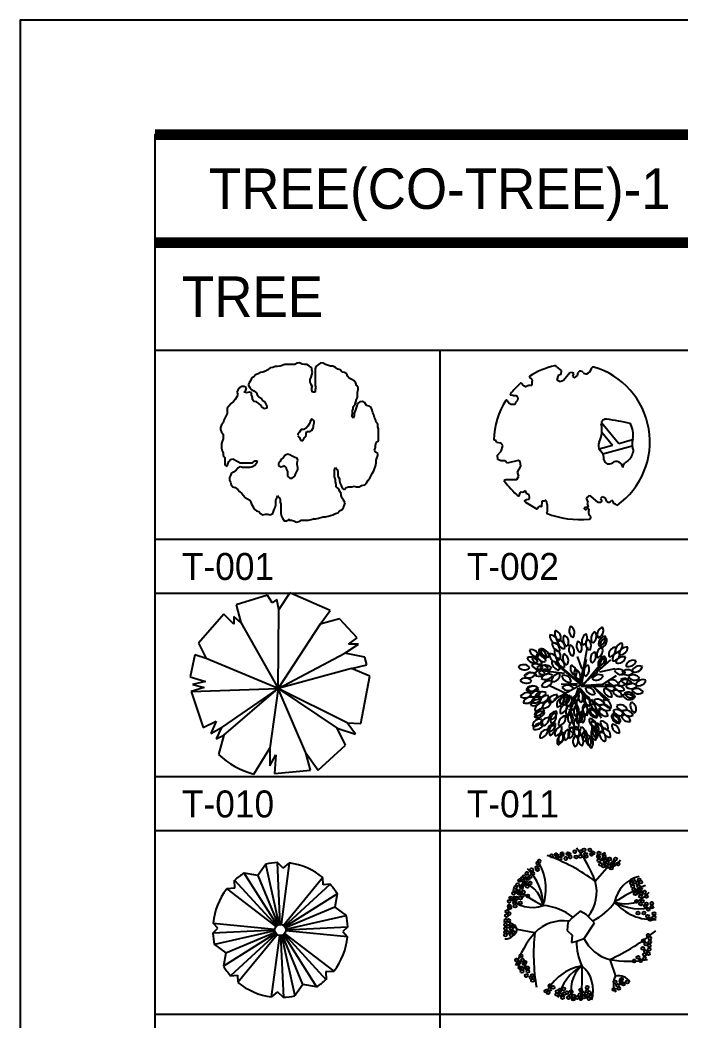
# Model space of a CAD drawing. Header units: millimetres. Extents: x 0 to 25200, y 0 to 17820.
# Drawn here: x 0 to 2940, y 13369 to 17820 of the extents above; entities that cross this region are included whole.
import ezdxf
from ezdxf.enums import TextEntityAlignment as Align

# ---------------------------------------------------------------- set-up
doc = ezdxf.new("R2010")
doc.units = ezdxf.units.MM
doc.header["$LTSCALE"] = 100
doc.header["$MEASUREMENT"] = 0
for name, color, linetype in [('CO-TREE', 251, 'Continuous'), ('TB-FORM', 7, 'Continuous'), ('TB-TEXT', 4, 'Continuous')]:
    doc.layers.add(name, color=color, linetype=linetype)
doc.styles.add('DH-TEXT', font='')
doc.styles.add('DH-TITLE', font='')
doc.styles.get('DH-TEXT').set_extended_font_data('HY울릉도L')
doc.styles.get('DH-TITLE').set_extended_font_data('HY울릉도M')

# ---------------------------------------------------------------- blocks, each defined once
blk = doc.blocks.new('T-001')
at = {"layer": 'CO-TREE'}
for p, q in [((-57.9, 314.8), (-79.9, 308.5)), ((-14.4, 314.8), (-57.9, 314.8)), ((-3.8, 320.7), (-14.4, 314.8)), ((7.2, 323.4), (-3.8, 320.7)), ((18.2, 317.5), (7.2, 323.4)), ((28.7, 314.8), (18.2, 317.5)), ((39.7, 314.8), (28.7, 314.8)), ((50.7, 308.5), (39.7, 314.8)), ((90.5, 314.8), (79.5, 305.8)), ((101.5, 323.4), (90.5, 314.8)), ((112, 320.7), (101.5, 323.4)), ((123, 314.8), (112, 320.7)), ((145, 308.5), (123, 314.8)), ((-188.6, 270.1), (-195.8, 261.1)), ((-177.6, 273.2), (-188.6, 270.1)), ((-166.6, 279.1), (-177.6, 273.2)), ((-156, 281.8), (-166.6, 279.1)), ((-145, 285), (-156, 281.8)), ((-134, 290.9), (-145, 285)), ((-123.5, 299.9), (-134, 290.9)), ((-112.5, 302.6), (-123.5, 299.9)), ((-101.5, 305.8), (-112.5, 302.6)), ((-90.5, 305.8), (-101.5, 305.8)), ((-79.9, 308.5), (-90.5, 305.8)), ((61.3, 299.9), (50.7, 308.5)), ((57.9, 258.3), (61.3, 270.1)), ((61.3, 290.9), (61.3, 299.9)), ((65.1, 279.1), (61.3, 290.9)), ((61.3, 270.1), (65.1, 279.1)), ((79.5, 305.8), (76.1, 296.7)), ((76.1, 296.7), (76.1, 222.7)), ((155.6, 308.5), (145, 308.5)), ((166.6, 302.6), (155.6, 308.5)), ((177.6, 294), (166.6, 302.6)), ((188.1, 290.9), (177.6, 294)), ((195.8, 281.8), (188.1, 290.9)), ((206.3, 279.1), (195.8, 281.8)), ((217.3, 273.2), (206.3, 279.1)), ((220.7, 264.2), (217.3, 273.2)), ((-217.3, 234.4), (-221.1, 225.4)), ((-221.1, 225.4), (-214, 213.6)), ((-210.1, 246.2), (-217.3, 234.4)), ((-206.8, 255.2), (-210.1, 246.2)), ((-195.8, 261.1), (-206.8, 255.2)), ((54.1, 249.3), (57.9, 258.3)), ((54.1, 237.5), (54.1, 249.3)), ((57.9, 228.5), (54.1, 237.5)), ((61.3, 219.5), (57.9, 228.5)), ((61.3, 210.9), (65.1, 222.7)), ((65.1, 222.7), (61.3, 222.7)), ((76.1, 222.7), (79.5, 213.6)), ((228.3, 255.2), (220.7, 264.2)), ((238.9, 249.3), (228.3, 255.2)), ((249.9, 243.4), (238.9, 249.3)), ((257, 231.7), (249.9, 243.4)), ((260.9, 222.7), (257, 231.7)), ((268.1, 213.6), (260.9, 222.7)), ((-268.1, 201.9), (-271.9, 192.9)), ((-271.9, 192.9), (-268.1, 183.8)), ((-268.1, 183.8), (-271.9, 172.1)), ((-260.9, 210.9), (-268.1, 201.9)), ((-249.9, 216.8), (-260.9, 210.9)), ((-239.3, 216.8), (-249.9, 216.8)), ((-228.3, 210.9), (-239.3, 216.8)), ((-239.3, 192.9), (-232.2, 201.9)), ((-228.3, 190.1), (-239.3, 192.9)), ((-232.2, 201.9), (-228.3, 210.9)), ((-217.3, 192.9), (-228.3, 190.1)), ((-206.8, 190.1), (-217.3, 192.9)), ((-214, 213.6), (-206.8, 204.6)), ((-206.8, 204.6), (-195.8, 198.7)), ((-206.8, 181.1), (-206.8, 190.1)), ((-203, 169.3), (-206.8, 181.1)), ((-195.8, 198.7), (-184.8, 190.1)), ((-184.8, 190.1), (-181.4, 181.1)), ((-181.4, 181.1), (-173.8, 172.1)), ((61.3, 201.9), (61.3, 210.9)), ((65.1, 192.9), (61.3, 201.9)), ((76.1, 192.9), (65.1, 192.9)), ((79.5, 213.6), (76.1, 204.6)), ((76.1, 204.6), (76.1, 192.9)), ((264.2, 192.9), (268.1, 204.6)), ((264.2, 169.3), (264.2, 192.9)), ((268.1, 204.6), (268.1, 213.6)), ((-297.3, 142.3), (-308.3, 130.5)), ((-286.2, 151.3), (-297.3, 142.3)), ((-279.1, 160.3), (-286.2, 151.3)), ((-271.9, 172.1), (-279.1, 160.3)), ((-203, 160.3), (-203, 169.3)), ((-195.8, 151.3), (-203, 160.3)), ((-184.8, 148.6), (-195.8, 151.3)), ((-173.8, 142.3), (-184.8, 148.6)), ((-173.8, 172.1), (-163.2, 166.2)), ((-163.2, 133.7), (-173.8, 142.3)), ((-163.2, 166.2), (-159.4, 157.2)), ((-159.4, 124.7), (-163.2, 133.7)), ((-159.4, 157.2), (-148.4, 151.3)), ((-148.4, 151.3), (-145, 142.3)), ((-145, 142.3), (-137.9, 130.5)), ((246, 127.8), (253.7, 139.5)), ((253.7, 139.5), (257, 148.6)), ((257, 148.6), (260.9, 160.3)), ((260.9, 160.3), (264.2, 169.3)), ((264.2, 142.3), (260.9, 127.8)), ((275.2, 148.6), (264.2, 142.3)), ((286.2, 151.3), (275.2, 148.6)), ((296.8, 145.4), (286.2, 151.3)), ((304.4, 133.7), (296.8, 145.4)), ((315, 130.5), (304.4, 133.7)), ((-315.4, 98), (-318.8, 89)), ((-308.3, 130.5), (-315.4, 121.5)), ((-315.4, 121.5), (-315.4, 98)), ((-148.4, 118.8), (-159.4, 124.7)), ((-137.9, 121.5), (-148.4, 118.8)), ((-137.9, 130.5), (-137.9, 121.5)), ((238.9, 86.2), (242.7, 98)), ((242.7, 109.8), (246, 118.8)), ((242.7, 98), (242.7, 109.8)), ((246, 118.8), (246, 127.8)), ((253.7, 109.8), (249.9, 98)), ((249.9, 98), (249.9, 89)), ((257, 118.8), (253.7, 109.8)), ((260.9, 127.8), (257, 118.8)), ((326, 124.7), (315, 130.5)), ((329.8, 112.9), (326, 124.7)), ((333.2, 101.1), (329.8, 112.9)), ((337, 92.1), (333.2, 101.1)), ((340.3, 80.4), (337, 92.1)), ((-340.8, 47.4), (-344.2, 35.7)), ((-333.2, 56.4), (-340.8, 47.4)), ((-329.8, 68.2), (-333.2, 56.4)), ((-326, 77.2), (-329.8, 68.2)), ((-318.8, 89), (-326, 77.2)), ((50.7, 53.3), (43.6, 41.6)), ((54.1, 62.3), (50.7, 53.3)), ((61.3, 74.1), (54.1, 62.3)), ((72.3, 65.5), (61.3, 74.1)), ((68.9, 44.7), (72.3, 56.4)), ((68.9, 35.7), (68.9, 44.7)), ((72.3, 56.4), (72.3, 65.5)), ((246, 77.2), (238.9, 86.2)), ((249.9, 89), (246, 77.2)), ((344.2, 71.3), (340.3, 80.4)), ((347.5, 59.6), (344.2, 71.3)), ((355.2, 50.6), (347.5, 59.6)), ((355.2, 38.8), (355.2, 50.6)), ((-344.2, 35.7), (-344.2, 26.7)), ((-344.2, 26.7), (-340.8, 14.9)), ((-340.8, 14.9), (-333.2, 5.9)), ((-333.2, 5.9), (-333.2, -14.9)), ((7.2, 14.9), (0, 5.9)), ((0, 5.9), (0, 3.1)), ((0, 0), (7.2, -9)), ((14.4, 26.7), (7.2, 14.9)), ((25.4, 26.7), (14.4, 26.7)), ((35.9, 32.5), (25.4, 26.7)), ((28.7, -9), (35.9, 0)), ((43.6, 41.6), (35.9, 32.5)), ((35.9, 9), (39.7, 18)), ((35.9, 0), (35.9, 9)), ((39.7, 18), (50.7, 18)), ((50.7, 18), (61.3, 23.9)), ((61.3, 23.9), (68.9, 35.7)), ((358.5, 29.8), (355.2, 38.8)), ((358.5, -23.5), (358.5, 29.8)), ((-337, -26.7), (-340.8, -35.7)), ((-340.8, -35.7), (-340.8, -56.4)), ((-333.2, -14.9), (-337, -26.7)), ((7.2, -9), (11, -20.8)), ((11, -20.8), (21.5, -23.5)), ((21.5, -23.5), (28.7, -9)), ((344.2, -44.3), (347.5, -29.8)), ((344.2, -53.3), (344.2, -44.3)), ((347.5, -29.8), (358.5, -23.5)), ((-340.8, -56.4), (-337, -68.2)), ((-337, -68.2), (-333.2, -77.2)), ((-333.2, -77.2), (-333.2, -89)), ((-333.2, -89), (-326, -98)), ((-57.9, -89), (-65.1, -98)), ((-47.4, -83.1), (-57.9, -89)), ((-36.4, -85.8), (-47.4, -83.1)), ((-25.4, -92.1), (-36.4, -85.8)), ((340.3, -65.1), (344.2, -53.3)), ((344.2, -74.1), (340.3, -65.1)), ((355.2, -80), (344.2, -74.1)), ((351.3, -100.7), (355.2, -89)), ((355.2, -89), (355.2, -80)), ((-326, -98), (-326, -130.5)), ((-326, -130.5), (-315.4, -136.4)), ((-315.4, -136.4), (-311.6, -127.4)), ((-311.6, -127.4), (-308.3, -115.6)), ((-308.3, -115.6), (-300.6, -106.6)), ((-300.6, -106.6), (-290.1, -103.9)), ((-290.1, -103.9), (-268.1, -115.6)), ((-268.1, -115.6), (-257.5, -121.5)), ((-257.5, -121.5), (-203, -121.5)), ((-203, -121.5), (-191.9, -112.9)), ((-191.9, -112.9), (-181.4, -112.9)), ((-184.8, -124.7), (-191.9, -133.7)), ((-181.4, -112.9), (-184.8, -124.7)), ((-79.9, -115.6), (-87.1, -124.7)), ((-87.1, -124.7), (-87.1, -133.7)), ((-76.1, -106.6), (-79.9, -115.6)), ((-65.1, -98), (-76.1, -106.6)), ((-14.4, -98), (-25.4, -92.1)), ((-3.8, -100.7), (-14.4, -98)), ((0, -109.8), (-3.8, -100.7)), ((-3.8, -121.5), (0, -109.8)), ((-3.8, -130.5), (-3.8, -121.5)), ((0, -142.3), (-3.8, -130.5)), ((344.2, -136.4), (347.5, -121.5)), ((347.5, -109.8), (351.3, -100.7)), ((347.5, -121.5), (347.5, -109.8)), ((-300.6, -178), (-304.4, -187)), ((-297.3, -168.9), (-300.6, -178)), ((-286.2, -163.1), (-297.3, -168.9)), ((-275.2, -154.4), (-286.2, -163.1)), ((-268.1, -145.4), (-275.2, -154.4)), ((-257.5, -139.5), (-268.1, -145.4)), ((-246.5, -142.3), (-257.5, -139.5)), ((-214, -142.3), (-246.5, -142.3)), ((-203, -139.5), (-214, -142.3)), ((-191.9, -133.7), (-203, -139.5)), ((-87.1, -133.7), (-76.1, -139.5)), ((-76.1, -139.5), (-65.1, -136.4)), ((-65.1, -133.7), (-54.6, -139.5)), ((-65.1, -136.4), (-65.1, -133.7)), ((-54.6, -139.5), (-50.7, -151.3)), ((-50.7, -151.3), (-47.4, -160.3)), ((-47.4, -160.3), (-47.4, -181.1)), ((-14.4, -181.1), (-11, -172.1)), ((-11, -172.1), (-7.2, -163.1)), ((-7.2, -163.1), (0, -151.3)), ((0, -151.3), (0, -142.3)), ((162.8, -151.3), (166.6, -142.3)), ((162.8, -183.8), (162.8, -151.3)), ((166.6, -142.3), (173.8, -151.3)), ((173.8, -151.3), (177.6, -160.3)), ((177.6, -160.3), (177.6, -181.1)), ((318.8, -189.7), (326, -178)), ((326, -178), (329.8, -168.9)), ((329.8, -168.9), (337, -157.2)), ((337, -157.2), (340.3, -148.2)), ((340.3, -148.2), (344.2, -136.4)), ((-304.4, -187), (-304.4, -198.7)), ((-304.4, -198.7), (-300.6, -207.8)), ((-300.6, -207.8), (-297.3, -219.5)), ((-297.3, -219.5), (-290.1, -228.5)), ((-47.4, -181.1), (-36.4, -189.7)), ((-36.4, -189.7), (-25.4, -189.7)), ((-25.4, -189.7), (-14.4, -181.1)), ((166.6, -195.6), (162.8, -183.8)), ((166.6, -204.6), (166.6, -195.6)), ((170.4, -219.5), (166.6, -204.6)), ((170.4, -228.5), (170.4, -219.5)), ((177.6, -181.1), (184.8, -192.9)), ((184.8, -192.9), (184.8, -201.9)), ((184.8, -201.9), (188.1, -213.6)), ((188.1, -213.6), (191.9, -222.7)), ((282.4, -222.7), (296.8, -219.5)), ((296.8, -219.5), (304.4, -210.5)), ((304.4, -210.5), (311.6, -198.7)), ((311.6, -198.7), (318.8, -189.7)), ((-290.1, -228.5), (-279.1, -231.3)), ((-279.1, -231.3), (-268.1, -240.3)), ((-268.1, -240.3), (-260.9, -249.3)), ((-260.9, -249.3), (-249.9, -257.9)), ((-249.9, -257.9), (-235.5, -276)), ((-94.3, -278.7), (-90.5, -266.9)), ((-90.5, -266.9), (-83.3, -276)), ((180.9, -237.2), (170.4, -228.5)), ((184.8, -246.2), (180.9, -237.2)), ((191.9, -257.9), (184.8, -246.2)), ((191.9, -222.7), (195.8, -234.4)), ((191.9, -266.9), (191.9, -257.9)), ((195.8, -278.7), (191.9, -266.9)), ((195.8, -234.4), (206.3, -240.3)), ((206.3, -240.3), (213.5, -231.3)), ((213.5, -231.3), (224.5, -228.5)), ((224.5, -228.5), (238.9, -228.5)), ((238.9, -228.5), (249.9, -225.4)), ((249.9, -225.4), (260.9, -228.5)), ((260.9, -228.5), (271.4, -228.5)), ((271.4, -228.5), (282.4, -222.7)), ((-235.5, -276), (-224.5, -281.8)), ((-224.5, -281.8), (-214, -287.7)), ((-214, -287.7), (-210.1, -296.7)), ((-210.1, -296.7), (-206.8, -305.8)), ((-206.8, -305.8), (-199.1, -317.5)), ((-101.5, -320.3), (-98.1, -308.5)), ((-98.1, -287.7), (-94.3, -278.7)), ((-98.1, -308.5), (-98.1, -287.7)), ((-83.3, -276), (-79.9, -285)), ((-79.9, -285), (-79.9, -296.7)), ((-79.9, -296.7), (-76.1, -305.8)), ((-76.1, -305.8), (-76.1, -347.3)), ((203, -287.7), (195.8, -278.7)), ((210.1, -299.5), (203, -287.7)), ((203, -320.3), (206.3, -308.5)), ((206.3, -308.5), (210.1, -299.5)), ((-199.1, -317.5), (-195.8, -326.5)), ((-195.8, -326.5), (-184.8, -335.2)), ((-184.8, -335.2), (-173.8, -338.3)), ((-173.8, -338.3), (-166.6, -347.3)), ((-166.6, -347.3), (-156, -353.2)), ((-156, -353.2), (-145, -350)), ((-145, -350), (-134, -350)), ((-134, -350), (-123.5, -353.2)), ((-123.5, -353.2), (-112.5, -347.3)), ((-112.5, -347.3), (-108.7, -338.3)), ((-108.7, -338.3), (-105.3, -329.3)), ((-105.3, -329.3), (-101.5, -320.3)), ((-76.1, -347.3), (-72.8, -359.1)), ((134, -359.1), (145, -355.9)), ((145, -355.9), (155.6, -353.2)), ((155.6, -353.2), (166.6, -347.3)), ((166.6, -347.3), (177.6, -344.2)), ((177.6, -344.2), (184.8, -335.2)), ((184.8, -335.2), (195.8, -329.3)), ((195.8, -329.3), (203, -320.3)), ((-72.8, -359.1), (-68.9, -368.1)), ((-68.9, -368.1), (-61.7, -379.8)), ((-61.7, -379.8), (-50.7, -379.8)), ((-50.7, -379.8), (-39.7, -374)), ((-39.7, -374), (-39.7, -370.8)), ((-39.7, -376.7), (-29.2, -376.7)), ((-29.2, -376.7), (-18.2, -379.8)), ((-18.2, -379.8), (-7.2, -385.7)), ((-7.2, -385.7), (3.4, -382.6)), ((3.4, -382.6), (14.4, -376.7)), ((14.4, -376.7), (46.9, -376.7)), ((46.9, -376.7), (57.9, -374)), ((57.9, -374), (68.9, -370.8)), ((68.9, -370.8), (79.5, -370.8)), ((79.5, -370.8), (90.5, -368.1)), ((90.5, -368.1), (101.5, -364.9)), ((101.5, -364.9), (112, -361.8)), ((112, -361.8), (123, -361.8)), ((123, -361.8), (134, -359.1))]:
    blk.add_line(p, q, dxfattribs=at)
blk = doc.blocks.new('T-002')
at = {"layer": 'CO-TREE'}
for p, q in [((-45, 343.5), (-26.2, 327.5)), ((-26.2, 327.5), (-28.2, 310.8)), ((-15.5, 284.4), (12, 318.7)), ((12, 318.7), (23.7, 320.6)), ((23.7, 320.6), (28.6, 312.8)), ((28.6, 312.8), (24.7, 302)), ((47.3, 305), (50.2, 320.6)), ((109, 337.3), (107.9, 334.8)), ((-202.8, 271.1), (-193.1, 262)), ((-159, 291.9), (-165.9, 296.8)), ((-157.4, 290.5), (-159, 291.9)), ((-156.1, 289.1), (-157.4, 290.5)), ((-155.2, 287.9), (-156.1, 289.1)), ((-154.6, 286.8), (-155.2, 287.9)), ((-154.8, 266.1), (-154.5, 267.2)), ((-154.2, 285.7), (-154.6, 286.8)), ((-154.5, 267.2), (-154.4, 268.3)), ((-154.4, 278.6), (-154.3, 279.4)), ((-154.4, 277.7), (-154.4, 278.6)), ((-154.4, 276.7), (-154.4, 277.7)), ((-154.4, 275.6), (-154.4, 276.7)), ((-154.4, 274.4), (-154.4, 275.6)), ((-154.3, 273.2), (-154.4, 274.4)), ((-154.4, 268.3), (-154.3, 269.5)), ((-154.3, 280.2), (-154.2, 280.9)), ((-154.3, 279.4), (-154.3, 280.2)), ((-154.3, 271.9), (-154.3, 273.2)), ((-154.3, 270.7), (-154.3, 271.9)), ((-154.3, 269.5), (-154.3, 270.7)), ((-154.1, 284.8), (-154.2, 285.7)), ((-154.2, 280.9), (-154.1, 281.6)), ((-154, 283.9), (-154.1, 284.8)), ((-154.1, 281.6), (-154, 282.4)), ((-154, 283.1), (-154, 283.9)), ((-154, 282.4), (-154, 283.1)), ((-40, 305), (-44.9, 286.4)), ((-44.9, 286.4), (-31.1, 278.5)), ((-28.2, 310.8), (-40, 305)), ((-31.1, 278.5), (-15.5, 284.4)), ((24.7, 302), (33.5, 296.1)), ((33.5, 296.1), (47.3, 305)), ((-193.1, 262), (-189.7, 259.4)), ((-189.7, 259.4), (-187.1, 257.8)), ((-187.1, 257.8), (-185, 257.1)), ((-185, 257.1), (-183.3, 257.1)), ((-183.3, 257.1), (-181.9, 257.5)), ((-181.9, 257.5), (-180.8, 258.2)), ((-180.8, 258.2), (-179.7, 258.9)), ((-179.7, 258.9), (-178.6, 259.6)), ((-178.6, 259.6), (-177.5, 260.2)), ((-177.5, 260.2), (-176.4, 260.7)), ((-176.4, 260.7), (-175.2, 261.1)), ((-175.2, 261.1), (-174, 261.5)), ((-174, 261.5), (-172.9, 261.8)), ((-172.9, 261.8), (-171.7, 262.1)), ((-171.7, 262.1), (-170.6, 262.3)), ((-170.6, 262.3), (-169.4, 262.6)), ((-169.4, 262.6), (-168.3, 262.9)), ((-168.3, 262.9), (-167.2, 263.1)), ((-167.2, 263.1), (-166.2, 263.3)), ((-166.2, 263.3), (-165.2, 263.4)), ((-165.2, 263.4), (-164.2, 263.5)), ((-164.2, 263.5), (-163.3, 263.5)), ((-163.3, 263.5), (-162.4, 263.4)), ((-162.4, 263.4), (-161.6, 263.2)), ((-161.6, 263.2), (-160.9, 263)), ((-160.9, 263), (-160.2, 262.7)), ((-160.2, 262.7), (-159.5, 262.5)), ((-159.5, 262.5), (-158.9, 262.3)), ((-158.9, 262.3), (-158.3, 262.2)), ((-158.3, 262.2), (-157.8, 262.1)), ((-157.8, 262.1), (-157.3, 262.3)), ((-157.3, 262.3), (-156.7, 262.5)), ((-156.7, 262.5), (-156.3, 263)), ((-156.3, 263), (-155.8, 263.6)), ((-155.8, 263.6), (-155.4, 264.3)), ((-155.4, 264.3), (-155.1, 265.2)), ((-155.1, 265.2), (-154.8, 266.1)), ((-266.3, 195.3), (-260.8, 187.2)), ((-260.8, 187.2), (-257.5, 183.3)), ((-257.5, 183.3), (-254.5, 180.6)), ((-254.5, 180.6), (-251.8, 179)), ((-251.8, 179), (-249.4, 178.2)), ((-241.1, 216.3), (-250, 218.5)), ((-249.4, 178.2), (-247.1, 178)), ((-245.1, 178), (-243.1, 178.2)), ((-243.1, 178.2), (-241.2, 178.2)), ((-241.2, 178.2), (-239.5, 178.1)), ((-237.4, 215.6), (-241.1, 216.3)), ((-239.5, 178.1), (-237.8, 177.9)), ((-234.2, 215.1), (-237.4, 215.6)), ((-231.5, 214.9), (-234.2, 215.1)), ((-232.2, 178), (-231.2, 178.5)), ((-229, 214.7), (-231.5, 214.9)), ((-231.2, 178.5), (-230.3, 179.3)), ((-230.3, 179.3), (-229.5, 180.3)), ((-229.5, 180.3), (-228.8, 181.5)), ((-227, 214.6), (-229, 214.7)), ((-228.8, 181.5), (-228.2, 182.9)), ((-228.2, 182.9), (-227.5, 184.3)), ((-227.5, 184.3), (-226.9, 185.8)), ((-225.2, 214.4), (-227, 214.6)), ((-226.9, 185.8), (-226.2, 187.3)), ((-226.2, 187.3), (-225.4, 188.6)), ((-225.4, 188.6), (-224.6, 189.9)), ((-223.7, 214.2), (-225.2, 214.4)), ((-224.6, 189.9), (-223.6, 191)), ((-222.5, 213.8), (-223.7, 214.2)), ((-223.6, 191), (-222.7, 192.1)), ((-222.7, 192.1), (-221.7, 193.1)), ((-221.5, 213.3), (-222.5, 213.8)), ((-221.7, 193.1), (-220.7, 194.1)), ((-220.7, 212.7), (-221.5, 213.3)), ((-220, 212), (-220.7, 212.7)), ((-220.7, 194.1), (-219.9, 195.2)), ((-219.5, 211.1), (-220, 212)), ((-219.9, 195.2), (-219.1, 196.2)), ((-219, 210.1), (-219.5, 211.1)), ((-219.1, 196.2), (-218.5, 197.3)), ((-218.7, 209), (-219, 210.1)), ((-218.4, 207.8), (-218.7, 209)), ((-218.5, 197.3), (-218, 198.5)), ((-218.1, 206.6), (-218.4, 207.8)), ((-217.9, 205.3), (-218.1, 206.6)), ((-218, 198.5), (-217.8, 199.8)), ((-217.7, 203.9), (-217.9, 205.3)), ((-217.8, 199.8), (-217.6, 201.2)), ((-217.6, 202.5), (-217.7, 203.9)), ((-217.6, 201.2), (-217.6, 202.5)), ((-247.1, 178), (-245.1, 178)), ((-237.8, 177.9), (-236.2, 177.8)), ((-236.2, 177.8), (-234.8, 177.7)), ((-234.8, 177.7), (-233.4, 177.8)), ((-233.4, 177.8), (-232.2, 178)), ((153.1, 96.7), (229.8, 3.6)), ((154.9, 53.6), (202.4, -4.1)), ((-314.9, 15.4), (-325.3, 20.1)), ((-313.6, 8.1), (-314.9, 15.4)), ((-293.7, 4.1), (-313.6, 8.1)), ((-285.1, -7.2), (-293.7, 4.1)), ((229.8, 3.6), (291.9, 21.1)), ((-308.9, -48.3), (-293, -31)), ((-293, -31), (-285.1, -7.2)), ((142.5, -20.9), (202.4, -4.1)), ((159.7, -43.1), (290.4, -6.4)), ((-307, -67.5), (-308.9, -48.3)), ((-294.3, -73.5), (-307, -67.5)), ((-274.4, -74.1), (-294.3, -73.5)), ((-265.8, -83.4), (-274.4, -74.1)), ((-216.9, -72.8), (-265.8, -83.4)), ((-208.9, -76.8), (-216.9, -72.8)), ((-204.9, -97.4), (-208.9, -76.8)), ((-219.5, -124.5), (-204.9, -97.4)), ((-214.2, -141.8), (-219.5, -124.5)), ((-280.2, -160.7), (-271.8, -156.4)), ((-271.8, -156.4), (-223.5, -156.4)), ((-223.5, -156.4), (-214.2, -141.8)), ((-209, -213.6), (-215.2, -232.2)), ((-196.5, -214.9), (-209, -213.6)), ((-185.3, -207.4), (-196.5, -214.9)), ((-179, -221.1), (-185.3, -207.4)), ((-167.7, -224.9), (-179, -221.1)), ((-190.8, -251.9), (-180.3, -246.1)), ((-180.3, -246.1), (-167.7, -244.9)), ((-166.5, -237.4), (-167.7, -224.9)), ((-167.7, -244.9), (-166.5, -237.4)), ((-112.7, -253.1), (-113.9, -278.4)), ((-111.5, -253.2), (-112.7, -253.1)), ((-110.3, -253.2), (-111.5, -253.2)), ((-109.1, -253.3), (-110.3, -253.2)), ((-107.9, -253.3), (-109.1, -253.3)), ((-106.7, -253.3), (-107.9, -253.3)), ((-105.6, -253.3), (-106.7, -253.3)), ((-104.5, -253.2), (-105.6, -253.3)), ((-103.4, -253.2), (-104.5, -253.2)), ((-102.4, -253.1), (-103.4, -253.2)), ((-101.5, -252.9), (-102.4, -253.1)), ((-100.6, -252.7), (-101.5, -252.9)), ((-99.8, -252.4), (-100.6, -252.7)), ((-99, -252.1), (-99.8, -252.4)), ((-98.3, -251.7), (-99, -252.1)), ((-97.7, -251.3), (-98.3, -251.7)), ((-97.1, -250.9), (-97.7, -251.3)), ((-96.6, -250.6), (-97.1, -250.9)), ((-96, -250.3), (-96.6, -250.6)), ((-95.5, -250.1), (-96, -250.3)), ((-95, -250.1), (-95.5, -250.1)), ((-94.4, -250.3), (-95, -250.1)), ((-93.8, -250.6), (-94.4, -250.3)), ((-93.3, -251.1), (-93.8, -250.6)), ((-92.7, -251.7), (-93.3, -251.1)), ((-92.2, -252.5), (-92.7, -251.7)), ((-91.7, -253.3), (-92.2, -252.5)), ((-91.2, -254.3), (-91.7, -253.3)), ((-90.8, -255.3), (-91.2, -254.3)), ((-90.4, -256.5), (-90.8, -255.3)), ((-90.1, -257.7), (-90.4, -256.5)), ((-89.8, -258.9), (-90.1, -257.7)), ((-89.6, -260.1), (-89.8, -258.9)), ((-89.4, -261.3), (-89.6, -260.1)), ((-89.2, -262.4), (-89.4, -261.3)), ((-88.9, -263.5), (-89.2, -262.4)), ((-88.7, -264.5), (-88.9, -263.5)), ((-88.5, -265.4), (-88.7, -264.5)), ((-88.2, -266.2), (-88.5, -265.4)), ((-88, -266.9), (-88.2, -266.2)), ((-87.7, -267.6), (-88, -266.9)), ((96.9, -229.6), (84.8, -239.8)), ((84.8, -239.8), (93, -257.2)), ((93, -257.2), (89.2, -262.8)), ((89.2, -262.8), (94.2, -278.8)), ((105.7, -230.6), (96.9, -229.6)), ((138.9, -259.4), (105.7, -230.6)), ((150.8, -259.2), (138.9, -259.4)), ((156, -233.3), (148.4, -240.7)), ((148.4, -240.7), (154.2, -250.6)), ((154.2, -250.6), (150.8, -259.2)), ((171.1, -239.5), (156, -233.3)), ((176.8, -254.4), (171.1, -239.5)), ((-129.9, -283.5), (-133, -288.1)), ((-127.2, -280.2), (-129.9, -283.5)), ((-125, -278), (-127.2, -280.2)), ((-123.1, -276.9), (-125, -278)), ((-121.5, -276.4), (-123.1, -276.9)), ((-120.1, -276.5), (-121.5, -276.4)), ((-118.8, -276.9), (-120.1, -276.5)), ((-117.6, -277.4), (-118.8, -276.9)), ((-116.4, -277.8), (-117.6, -277.4)), ((-115.2, -278.1), (-116.4, -277.8)), ((-113.9, -278.4), (-115.2, -278.1)), ((-91.6, -306.8), (-89.9, -304.8)), ((-89.9, -304.8), (-88.6, -303)), ((-88.6, -303), (-87.7, -301.4)), ((-87.4, -268.3), (-87.7, -267.6)), ((-87.7, -301.4), (-87.1, -300)), ((-87.2, -269), (-87.4, -268.3)), ((-87, -269.7), (-87.2, -269)), ((-87.1, -300), (-86.8, -298.8)), ((-86.8, -270.5), (-87, -269.7)), ((-86.7, -296.7), (-86.8, -270.5)), ((-86.8, -298.8), (-86.7, -297.7)), ((-86.7, -297.7), (-86.7, -296.7)), ((94.2, -278.8), (76.3, -282.1)), ((99.4, -315.7), (100.2, -315.9))]:
    blk.add_line(p, q, dxfattribs=at)
for centre, radius, start, end in [((21.5, 10.5), 346.9, 102.739, 122.6594), ((-53.1, 340.4), 8.67, 21.0497, 102.739), ((60.6, 312.2), 13.4, 33.8444, 140.9538), ((84, 327.9), 14.8, 213.8444, 287.2984), ((79.5, 342.3), 29.9, 287.2984, 350.2938), ((116.5, 335.1), 8.67, 73.6844, 182.1624), ((21.5, 10.5), 346.9, 305.5632, 73.6844), ((21.5, 10.5), 346.9, 131.2936, 142.0037), ((-205.1, 268.5), 3.47, 47.0334, 131.2936), ((-163.8, 299.6), 3.47, 122.6594, 234.2429), ((-249.1, 221.9), 3.47, 142.0037, 256.03), ((21.5, 10.5), 346.9, 147.8173, 178.409), ((-269.2, 193.4), 3.47, 34.035, 147.8173), ((30.5, 64.1), 124.9, 334.1665, 12.2451), ((172.8, 91.7), 20.3, 81.8784, 183.0984), ((-15.1, -1224.8), 1350.1, 77.3427, 81.8784), ((199.9, 43.4), 94.6, 347.6532, 31.2859), ((175.2, -6), 35.9, 154.1665, 217.5545), ((389.5, 1.9), 99.5, 167.6532, 198.5959), ((120.7, -63.2), 43.9, 351.9262, 53.5342), ((220.9, -17), 75.4, 310.7783, 350.2319), ((187.2, -64), 23.8, 193.0226, 307.5119), ((219.3, -105.7), 28.9, 3.6927, 127.5119), ((284, -107.5), 36.1, 112.5749, 174.2088), ((58.6, 82.1), 416.9, 215.6217, 228.9315), ((58.6, 82.1), 416.9, 233.2419, 242.6325), ((185.5, -244.2), 13.4, 229.4794, 336.5888), ((193.2, -262.1), 13.4, 352.1367, 69.4606), ((202.8, -293.6), 29.9, 46.8575, 83.1348), ((58.6, 82.1), 416.9, 248.87, 275.512), ((83.2, -283.1), 6.99, 171.8968, 316.9493), ((92.4, -291.7), 5.6, 333.9533, 136.9493), ((116.2, -303.3), 20.8, 153.9533, 216.5176), ((97.8, -324.2), 8.67, 275.512, 73.8826)]:
    blk.add_arc(centre, radius, start, end, dxfattribs=at)
blk = doc.blocks.new('T-010')
at = {"layer": 'CO-TREE'}
for p, q in [((-47.4, 415), (-187, 370.9)), ((-27.1, 381), (-47.4, 415)), ((51, 425.2), (3.4, 350.4)), ((231.5, 346.9), (51, 425.2)), ((-187, 370.9), (-166.5, 292.5)), ((-6.6, 394.7), (-27.1, 381)), ((3.4, 350.4), (-6.6, 394.7)), ((-241.5, 330), (-353.8, 200.7)), ((-197.3, 285.8), (-241.5, 330)), ((-197.3, 319.8), (-197.3, 285.8)), ((-166.5, 292.5), (-197.3, 319.8)), ((0, 0), (3.4, 350.4)), ((187.2, 285.8), (231.5, 346.9)), ((-166.5, 292.5), (0, 0)), ((187.2, 285.8), (0, 0)), ((272.3, 309.6), (187.2, 285.8)), ((350.6, 224.4), (272.3, 309.6)), ((313.1, 197.3), (350.6, 224.4)), ((-353.8, 200.7), (-319.8, 132.6)), ((296.1, 156.4), (357.4, 197.3)), ((357.4, 197.3), (313.1, 197.3)), ((-370.7, 149.6), (-391.2, 50.9)), ((-319.8, 132.6), (-370.7, 149.6)), ((0, 0), (296.1, 156.4)), ((384.6, 139.4), (296.1, 156.4)), ((394.8, 105.4), (384.6, 139.4)), ((0, 0), (-319.8, 132.6)), ((326.6, 88.5), (394.8, 105.4)), ((-391.2, 50.9), (-323.1, 30.5)), ((326.6, 88.5), (0, 0)), ((408.2, 54.3), (326.6, 88.5)), ((367.5, -156.4), (408.2, 54.3)), ((-329.9, 3.4), (-387.8, -13.6)), ((-387.8, -13.6), (0, 0)), ((-323.1, 30.5), (-381, 16.9)), ((-381, 16.9), (-329.9, 3.4)), ((0, 0), (-251.6, -173.5)), ((-241.5, -207.5), (0, 0)), ((0, 0), (-37.3, -265.5)), ((306.3, -153), (0, 0)), ((0, 0), (262.1, -176.9)), ((122.5, -285.8), (0, 0)), ((-387.8, -13.6), (-333.3, -173.5)), ((-333.3, -173.5), (-275.5, -146.3)), ((-275.5, -146.3), (-299.3, -200.7)), ((-299.3, -200.7), (-251.6, -173.5)), ((-251.6, -173.5), (-275.5, -224.6)), ((262.1, -176.9), (343.8, -204.1)), ((299.5, -251.8), (262.1, -176.9)), ((306.3, -153), (367.5, -156.4)), ((343.8, -204.1), (306.3, -153)), ((-275.5, -224.6), (-241.5, -207.5)), ((-241.5, -207.5), (-265.6, -294.6)), ((-108.9, -381.4), (-37.3, -265.5)), ((-37.3, -265.5), (-37.3, -343.7)), ((177, -364), (299.5, -251.8)), ((-37.3, -343.7), (-10, -296.1)), ((-10, -296.1), (-16.9, -377.7)), ((122.5, -285.8), (177, -364)), ((142.9, -364), (122.5, -285.8)), ((-16.9, -377.7), (142.9, -364))]:
    blk.add_line(p, q, dxfattribs=at)
blk.add_arc((-1.6, -2.8), 393.5, 227.8599, 254.1667, dxfattribs=at)
blk = doc.blocks.new('T-011')
at = {"layer": 'CO-TREE'}
for p, q in [((7.1, -0.2), (38.8, 171.9)), ((38.8, 171.9), (36.6, 162.9)), ((7.1, 5.9), (-104.9, 99.5)), ((15.5, 72.3), (-5.6, 129.7)), ((2.8, -0.2), (30.3, 117.6)), ((9.2, -3.2), (142.3, 114.6)), ((13.4, 8.9), (34.5, 117.6)), ((78.9, 51.2), (104.3, 132.7)), ((-62.7, 54.2), (-149.3, 63.2)), ((11.3, 8.9), (-73.2, 78.3)), ((15.5, -3.2), (85.2, 81.4)), ((93.7, 60.2), (161.3, 75.3)), ((93.7, -3.2), (167.6, 45.1)), ((11.3, 2.8), (-111.3, -63.6)), ((-77.5, 5.9), (-5.6, 8.9)), ((-9.8, -0.2), (-77.5, 5.9)), ((9.2, -0.2), (100, 5.9)), ((-54.2, -36.4), (-132.4, -0.2)), ((4.9, -9.2), (-47.9, -130)), ((-3.5, -15.3), (-31, -93.8)), ((-7.7, -0.2), (-9.8, -0.2)), ((-3.5, -12.2), (-3.5, -15.3)), ((2.8, -12.2), (34.5, -51.5)), ((32.4, -45.5), (4.9, -12.2)), ((11.3, -3.2), (148.6, -3.2)), ((64.1, -6.2), (135.9, -66.6)), ((70.4, -12.2), (121.2, -66.6)), ((-16.2, -72.6), (-3.5, -133)), ((34.5, -51.5), (32.4, -45.5)), ((55.7, -60.6), (100, -145.1)), ((-42.2, -103.6), (-29.5, -164))]:
    blk.add_line(p, q, dxfattribs=at)
for centre, radius, start, end in [((-93.4, 221.2), 35.3, 173.5101, 266.522), ((-128.5, 191.1), 34.1, 352.1668, 89.9456), ((-71.8, 231.4), 35.3, 158.5101, 251.522), ((-113.5, 211.4), 34.1, 337.1668, 74.9456), ((-34.4, 205.4), 35.3, 148.5101, 241.522), ((-79, 192.9), 34.1, 327.1668, 64.9456), ((-7.4, 243.3), 35.3, 143.5101, 236.522), ((-52.9, 234.8), 34.1, 322.1668, 59.9456), ((49, 198.2), 35.3, 118.5101, 211.522), ((4.1, 209.7), 34.1, 297.1668, 34.9456), ((89.9, 208.1), 35.3, 118.5101, 211.522), ((45, 219.6), 34.1, 297.1668, 34.9456), ((117.5, 225.7), 35.3, 108.5101, 201.522), ((75.3, 244.8), 34.1, 287.1668, 24.9456), ((-83.1, 187.2), 35.3, 173.5101, 266.522), ((-118.2, 157.1), 34.1, 352.1668, 89.9456), ((-58.3, 197.6), 35.3, 168.5101, 261.522), ((-95.9, 170.7), 34.1, 347.1668, 84.9456), ((-8.7, 160.3), 35.3, 143.5101, 236.522), ((-54.1, 151.8), 34.1, 322.1668, 59.9456), ((25.5, 176.8), 35.3, 143.5101, 236.522), ((-20, 168.2), 34.1, 322.1668, 59.9456), ((66.4, 186.7), 35.3, 143.5101, 236.522), ((20.9, 178.2), 34.1, 322.1668, 59.9456), ((123.7, 184.4), 35.3, 98.5101, 191.522), ((85.5, 210.6), 34.1, 277.1668, 14.9456), ((130.7, 178.3), 35.3, 103.5101, 196.522), ((90.4, 201), 34.1, 282.1668, 19.9456), ((198.6, 154.1), 35.3, 98.5101, 191.522), ((160.4, 180.3), 34.1, 277.1668, 14.9456), ((-212.8, 125.6), 34.1, 2.1668, 99.9456), ((-183.5, 161.4), 35.3, 183.5101, 276.522), ((-180.7, 102.8), 34.1, 7.1668, 104.9456), ((-154.6, 141), 35.3, 188.5101, 281.522), ((-142, 156.7), 35.3, 173.5101, 266.522), ((-177.2, 126.6), 34.1, 352.1668, 89.9456), ((-166.7, 128.9), 34.1, 357.1668, 94.9456), ((-134.3, 161.9), 35.3, 178.5101, 271.522), ((-94.6, 138.2), 35.3, 173.5101, 266.522), ((-129.8, 108.1), 34.1, 352.1668, 89.9456), ((-73.1, 148.4), 35.3, 158.5101, 251.522), ((-114.8, 128.4), 34.1, 337.1668, 74.9456), ((-35.7, 122.4), 35.3, 148.5101, 241.522), ((-80.2, 109.9), 34.1, 327.1668, 64.9456), ((87.4, 118.9), 35.3, 118.5101, 211.522), ((42.6, 130.4), 34.1, 297.1668, 34.9456), ((115, 136.5), 35.3, 108.5101, 201.522), ((72.9, 155.6), 34.1, 287.1668, 24.9456), ((168.4, 135.4), 35.3, 98.5101, 191.522), ((130.3, 161.6), 34.1, 277.1668, 14.9456), ((184.9, 114.1), 35.3, 93.5101, 186.522), ((149.1, 143.5), 34.1, 272.1668, 9.9456), ((214, 135.9), 35.3, 83.5101, 176.522), ((183.8, 171.1), 34.1, 262.1668, 359.9456), ((-245.1, 58.7), 34.1, 37.1668, 134.9456), ((-214.9, 92.7), 34.1, 17.1668, 114.9456), ((-195.8, 134.8), 35.3, 198.5101, 291.522), ((-189.8, 62.4), 34.1, 27.1668, 124.9456), ((-178.3, 107.2), 35.3, 208.5101, 301.522), ((-196.4, 89.9), 34.1, 12.1668, 109.9456), ((-173.7, 130.2), 35.3, 193.5101, 286.522), ((-162.6, 55.8), 34.1, 37.1668, 134.9456), ((-148, 57), 34.1, 37.1668, 134.9456), ((-84.4, 104.3), 35.3, 173.5101, 266.522), ((-119.5, 74.1), 34.1, 352.1668, 89.9456), ((-59.5, 114.6), 35.3, 168.5101, 261.522), ((-97.2, 87.7), 34.1, 347.1668, 84.9456), ((-1.6, 76.9), 35.3, 158.5101, 251.522), ((-43.3, 56.9), 34.1, 337.1668, 74.9456), ((57.7, 60.1), 35.3, 118.5101, 211.522), ((12.9, 71.6), 34.1, 297.1668, 34.9456), ((121.2, 95.2), 35.3, 98.5101, 191.522), ((83, 121.4), 34.1, 277.1668, 14.9456), ((128.2, 89.1), 35.3, 103.5101, 196.522), ((87.9, 111.8), 34.1, 282.1668, 19.9456), ((198.6, 93.1), 35.3, 73.5101, 166.522), ((175, 132.9), 34.1, 252.1668, 349.9456), ((242.2, 76.8), 35.3, 68.5101, 161.522), ((222.2, 118.5), 34.1, 247.1668, 344.9456), ((-241.5, 104.8), 35.3, 218.5101, 311.522), ((-213.6, 23.9), 34.1, 52.1668, 149.9456), ((-222.1, 69.4), 35.3, 233.5101, 326.522), ((-211.4, 22.6), 34.1, 42.1668, 139.9456), ((-172.6, 31.1), 34.1, 47.1668, 144.9456), ((-177.1, 77.1), 35.3, 228.5101, 321.522), ((-159, 102), 35.3, 218.5101, 311.522), ((-148.3, 38.3), 34.1, 52.1668, 149.9456), ((-156.8, 83.7), 35.3, 233.5101, 326.522), ((-144.5, 103.1), 35.3, 218.5101, 311.522), ((-135.6, 17.4), 34.1, 57.1668, 154.9456), ((-148.1, 62), 35.3, 238.5101, 331.522), ((-87.7, 17.3), 34.1, 82.1668, 179.9456), ((-117.8, 52.4), 35.3, 263.5101, 356.522), ((-66.7, 11.6), 34.1, 7.1668, 104.9456), ((-40.5, 49.8), 35.3, 188.5101, 281.522), ((15.3, 58.8), 35.3, 158.5101, 251.522), ((-26.4, 38.8), 34.1, 337.1668, 74.9456), ((90.7, 13.1), 35.3, 58.5101, 151.522), ((189.1, 82.7), 34.1, 207.1668, 304.9456), ((177.6, 37.9), 35.3, 28.5101, 121.522), ((216.8, 80.7), 34.1, 222.1668, 319.9456), ((217.2, 34.5), 35.3, 43.5101, 136.522), ((241.4, 12.3), 35.3, 33.5101, 126.522), ((269.9, 51.9), 35.3, 68.5101, 161.522), ((249.9, 93.7), 34.1, 247.1668, 344.9456), ((-236.4, -0.8), 34.1, 37.1668, 134.9456), ((-232.8, 45.3), 35.3, 218.5101, 311.522), ((-132, -13.3), 34.1, 67.1668, 164.9456), ((-152, 28.4), 35.3, 248.5101, 341.522), ((-50.5, -32.8), 34.1, 37.1668, 134.9456), ((78.3, 57.7), 34.1, 237.1668, 334.9456), ((148.7, 11.1), 34.1, 197.1668, 294.9456), ((129.6, -31), 35.3, 18.5101, 111.522), ((161.2, 34), 34.1, 202.1668, 299.9456), ((145.9, -9.7), 35.3, 23.5101, 116.522), ((171.8, -33.9), 35.3, 23.5101, 116.522), ((206.6, -9.2), 35.3, 68.5101, 161.522), ((186.6, 32.6), 34.1, 247.1668, 344.9456), ((218.5, 39.3), 34.1, 202.1668, 299.9456), ((203.1, -4.4), 35.3, 23.5101, 116.522), ((233.4, -26.2), 35.3, 43.5101, 136.522), ((248.9, 58), 34.1, 212.1668, 309.9456), ((286, -8.8), 35.3, 68.5101, 161.522), ((266.1, 33), 34.1, 247.1668, 344.9456), ((-229.4, -65.5), 34.1, 52.1668, 149.9456), ((-238, -20), 35.3, 233.5101, 326.522), ((-204.9, -35.6), 34.1, 52.1668, 149.9456), ((-213.5, 9.9), 35.3, 233.5101, 326.522), ((-202.7, -36.8), 34.1, 42.1668, 139.9456), ((-203.2, 9.4), 35.3, 223.5101, 316.522), ((-185.6, -59), 34.1, 62.1668, 159.9456), ((-201.9, -15.7), 35.3, 243.5101, 336.522), ((-163.1, -61.7), 34.1, 57.1668, 154.9456), ((-175.5, -17.1), 35.3, 238.5101, 331.522), ((-140.8, -78.6), 34.1, 77.1668, 174.9456), ((-99.8, -75), 34.1, 82.1668, 179.9456), ((-129.9, -39.8), 35.3, 263.5101, 356.522), ((-50.5, -76.6), 34.1, 87.1668, 184.9456), ((-83.6, -44.3), 35.3, 268.5101, 1.522), ((-46.9, 13.3), 35.3, 218.5101, 311.522), ((-36.1, -77.8), 34.1, 97.1668, 194.9456), ((4.1, -71.8), 34.1, 97.1668, 194.9456), ((-34.1, -45.7), 35.3, 278.5101, 11.522), ((30.6, -47.7), 34.1, 137.1668, 234.9456), ((-15.4, -52.2), 35.3, 318.5101, 51.522), ((60.5, -59.6), 34.1, 152.1668, 249.9456), ((63.9, -5.9), 34.1, 187.1668, 284.9456), ((37.7, -44.1), 35.3, 8.5101, 101.522), ((17.2, -75.8), 35.3, 333.5101, 66.522), ((145.1, -16.7), 34.1, 177.1668, 274.9456), ((112.8, -49.7), 35.3, 358.5101, 91.522), ((184.3, -15.3), 34.1, 187.1668, 284.9456), ((158.2, -53.5), 35.3, 8.5101, 101.522), ((187.1, 9.7), 34.1, 202.1668, 299.9456), ((226.7, -28.6), 34.1, 207.1668, 304.9456), ((215.2, -73.4), 35.3, 28.5101, 121.522), ((234.6, -21.4), 34.1, 202.1668, 299.9456), ((219.2, -65.1), 35.3, 23.5101, 116.522), ((232.9, 20), 34.1, 222.1668, 319.9456), ((265, -2.7), 34.1, 212.1668, 309.9456), ((257.5, -48.4), 35.3, 33.5101, 126.522), ((-213.8, -85.2), 34.1, 67.1668, 164.9456), ((-233.7, -43.5), 35.3, 248.5101, 341.522), ((-181.5, -96.2), 34.1, 67.1668, 164.9456), ((-201.5, -54.5), 35.3, 248.5101, 341.522), ((-178.3, -84), 34.1, 67.1668, 164.9456), ((-198.3, -42.3), 35.3, 248.5101, 341.522), ((-161.3, -111.2), 34.1, 82.1668, 179.9456), ((-191.4, -76.1), 35.3, 263.5101, 356.522), ((-167.8, -41), 35.3, 258.5101, 351.522), ((-127.3, -100.9), 34.1, 82.1668, 179.9456), ((-157.4, -65.8), 35.3, 263.5101, 356.522), ((-63.6, -86.9), 34.1, 97.1668, 194.9456), ((-101.7, -60.8), 35.3, 278.5101, 11.522), ((-49.2, -115.8), 34.1, 97.1668, 194.9456), ((-87.3, -89.7), 35.3, 278.5101, 11.522), ((-74.3, -51.7), 35.3, 278.5101, 11.522), ((-24.1, -118.6), 34.1, 112.1668, 209.9456), ((-22.8, -80.2), 34.1, 107.1668, 204.9456), ((-64.9, -61.1), 35.3, 288.5101, 21.522), ((-67.8, -103.3), 35.3, 293.5101, 26.522), ((0.1, -92.7), 34.1, 112.1668, 209.9456), ((-43.5, -77.4), 35.3, 293.5101, 26.522), ((11.5, -114.2), 34.1, 127.1668, 224.9456), ((-34.6, -110.6), 35.3, 308.5101, 41.522), ((51.1, -101.8), 34.1, 147.1668, 244.9456), ((51.2, -53.8), 34.1, 172.1668, 269.9456), ((16.1, -83.9), 35.3, 353.5101, 86.522), ((6.5, -114.2), 35.3, 328.5101, 61.522), ((85.9, -75.4), 34.1, 197.1668, 294.9456), ((66.8, -117.6), 35.3, 18.5101, 111.522), ((98.5, -52.6), 34.1, 202.1668, 299.9456), ((83.1, -96.2), 35.3, 23.5101, 116.522), ((109, -120.5), 35.3, 23.5101, 116.522), ((143.5, -66), 34.1, 172.1668, 269.9456), ((108.3, -96.1), 35.3, 353.5101, 86.522), ((183.5, -121), 35.3, 23.5101, 116.522), ((263.3, -89.8), 34.1, 152.1668, 249.9456), ((220, -106), 35.3, 333.5101, 66.522), ((-163.5, -138.1), 34.1, 72.1668, 169.9456), ((-187.1, -98.3), 35.3, 253.5101, 346.522), ((-164, -148.9), 34.1, 67.1668, 164.9456), ((-184, -107.1), 35.3, 248.5101, 341.522), ((-99, -149.4), 34.1, 87.1668, 184.9456), ((-132.1, -117), 35.3, 268.5101, 1.522), ((-91.9, -153.1), 34.1, 112.1668, 209.9456), ((-135.5, -137.7), 35.3, 293.5101, 26.522), ((-69.5, -108.3), 35.3, 293.5101, 26.522), ((-14.5, -145.1), 34.1, 127.1668, 224.9456), ((-60.7, -141.6), 35.3, 308.5101, 41.522), ((22.8, -151.5), 34.1, 117.1668, 214.9456), ((25, -132.7), 34.1, 147.1668, 244.9456), ((-22, -140), 35.3, 298.5101, 31.522), ((-19.5, -145.2), 35.3, 328.5101, 61.522), ((37.4, -138.7), 34.1, 137.1668, 234.9456), ((-8.6, -143.2), 35.3, 318.5101, 51.522), ((48.8, -120.6), 34.1, 117.1668, 214.9456), ((4, -109.1), 35.3, 298.5101, 31.522), ((79.5, -108.7), 34.1, 177.1668, 274.9456), ((47.1, -141.8), 35.3, 358.5101, 91.522), ((82.4, -103.2), 34.1, 177.1668, 274.9456), ((50, -136.2), 35.3, 358.5101, 91.522), ((121.5, -101.9), 34.1, 187.1668, 284.9456), ((95.4, -140), 35.3, 8.5101, 101.522), ((124.3, -76.8), 34.1, 202.1668, 299.9456), ((179.9, -133.5), 34.1, 177.1668, 274.9456), ((147.5, -166.6), 35.3, 358.5101, 91.522), ((182.7, -128), 34.1, 177.1668, 274.9456), ((150.4, -161), 35.3, 358.5101, 91.522), ((186.3, -100.2), 34.1, 197.1668, 294.9456), ((167.2, -142.4), 35.3, 18.5101, 111.522), ((198.8, -77.3), 34.1, 202.1668, 299.9456), ((221.9, -126.6), 34.1, 187.1668, 284.9456), ((195.8, -164.8), 35.3, 8.5101, 101.522), ((224.7, -101.6), 34.1, 202.1668, 299.9456), ((209.4, -145.2), 35.3, 23.5101, 116.522), ((-172.3, -183.6), 34.1, 77.1668, 174.9456), ((-199.3, -146), 35.3, 258.5101, 351.522), ((-170.2, -202.1), 34.1, 67.1668, 164.9456), ((-190.2, -160.4), 35.3, 248.5101, 341.522), ((-133.5, -176.9), 34.1, 87.1668, 184.9456), ((-166.6, -144.6), 35.3, 268.5101, 1.522), ((-105.2, -202.6), 34.1, 87.1668, 184.9456), ((-138.3, -170.3), 35.3, 268.5101, 1.522), ((-98.1, -206.3), 34.1, 112.1668, 209.9456), ((-141.7, -191), 35.3, 293.5101, 26.522), ((-55.4, -169.1), 34.1, 97.1668, 194.9456), ((-93.5, -142.9), 35.3, 278.5101, 11.522), ((-7.8, -182.8), 34.1, 142.1668, 239.9456), ((-53.2, -191.3), 35.3, 323.5101, 56.522), ((11.4, -169.7), 34.1, 137.1668, 234.9456), ((-34.6, -174.2), 35.3, 318.5101, 51.522), ((80.7, -152.5), 34.1, 172.1668, 269.9456), ((45.6, -182.6), 35.3, 353.5101, 86.522), ((88.8, -165.1), 34.1, 172.1668, 269.9456), ((53.7, -195.2), 35.3, 353.5101, 86.522), ((109.1, -175.3), 34.1, 167.1668, 264.9456), ((71.5, -202.3), 35.3, 348.5101, 81.522), ((131.4, -161.8), 34.1, 172.1668, 269.9456), ((96.3, -191.9), 35.3, 353.5101, 86.522), ((181.1, -177.3), 34.1, 172.1668, 269.9456), ((146, -207.4), 35.3, 353.5101, 86.522), ((-139.7, -230.2), 34.1, 87.1668, 184.9456), ((-172.8, -197.8), 35.3, 268.5101, 1.522), ((-72.3, -215.2), 34.1, 97.1668, 194.9456), ((-110.5, -189.1), 35.3, 278.5101, 11.522), ((-62.2, -249.4), 34.1, 107.1668, 204.9456), ((-104.3, -230.3), 35.3, 288.5101, 21.522), ((-56.3, -239), 34.1, 112.1668, 209.9456), ((-99.9, -223.7), 35.3, 293.5101, 26.522), ((-31.9, -224.3), 34.1, 117.1668, 214.9456), ((-76.7, -212.8), 35.3, 298.5101, 31.522), ((-12.8, -215.8), 34.1, 117.1668, 214.9456), ((-57.6, -204.3), 35.3, 298.5101, 31.522), ((8, -249.1), 34.1, 127.1668, 224.9456), ((13, -205), 34.1, 137.1668, 234.9456), ((-38.2, -245.5), 35.3, 308.5101, 41.522), ((-33, -209.5), 35.3, 318.5101, 51.522), ((31.1, -239), 34.1, 142.1668, 239.9456), ((39.1, -204.5), 34.1, 142.1668, 239.9456), ((-14.4, -247.5), 35.3, 323.5101, 56.522), ((-6.3, -213), 35.3, 323.5101, 56.522), ((49.1, -225.5), 34.1, 127.1668, 224.9456), ((3, -221.9), 35.3, 308.5101, 41.522), ((66.1, -239.4), 34.1, 142.1668, 239.9456), ((20.6, -248), 35.3, 323.5101, 56.522), ((88.7, -213.1), 34.1, 147.1668, 244.9456), ((92.2, -197.6), 34.1, 147.1668, 244.9456), ((44.1, -225.5), 35.3, 328.5101, 61.522), ((95.2, -204.2), 34.1, 147.1668, 244.9456), ((47.6, -210), 35.3, 328.5101, 61.522), ((50.7, -216.7), 35.3, 328.5101, 61.522), ((126.7, -216), 34.1, 157.1668, 254.9456), ((85, -236), 35.3, 338.5101, 71.522), ((141.7, -195.7), 34.1, 172.1668, 269.9456), ((106.6, -225.8), 35.3, 353.5101, 86.522), ((75, -250), 34.1, 137.1668, 234.9456), ((29, -254.5), 35.3, 318.5101, 51.522)]:
    blk.add_arc(centre, radius, start, end, dxfattribs=at)
blk = doc.blocks.new('T-019')
at = {"layer": 'CO-TREE'}
for p, q in [((-65.6, 290.6), (-101.4, 240.3)), ((-5.5, 21.3), (-65.6, 290.6)), ((-1.5, 22.5), (-14.2, 298.1)), ((11.2, 272.1), (-14.2, 298.1)), ((38.4, 295.2), (2, 22.5)), ((11.2, 272.1), (38.4, 295.2)), ((-101.4, 240.3), (-161.5, 250.2)), ((-14.2, 17.9), (-161.5, 250.2)), ((-101.4, 240.3), (-10.7, 20.2)), ((188.6, 230.5), (14.1, 18.5)), ((189.8, 198.7), (188.6, 230.5)), ((-203.7, 183.1), (-239.5, 180.2)), ((-239.5, 180.2), (-20.5, 13.3)), ((-18.2, 15.5), (-204.3, 219)), ((-203.7, 183.1), (-204.3, 219)), ((17, 15), (221, 201)), ((221, 201), (189.8, 198.7)), ((19.3, 10.9), (251.6, 158.3)), ((251.6, 158.3), (241.8, 98.2)), ((241.8, 98.2), (21.6, 7.5)), ((241.8, 98.2), (292.1, 61.8)), ((23.4, 1.7), (292.1, 61.8)), ((-301.4, -16.2), (-278.3, 5.1)), ((-278.3, 5.1), (-299.1, 28.3)), ((-299.1, 28.3), (-25.7, 1.1)), ((24, -1.8), (299.6, 10.9)), ((299.6, 10.9), (276.5, -9.9)), ((-25.7, -3.5), (-301.4, -16.2)), ((-25.2, -7), (-293.9, -67.1)), ((-21.1, -16.2), (-253.4, -163.6)), ((-243.6, -103.5), (-23.4, -12.2)), ((-18.8, -19.7), (-222.2, -206.3)), ((-190.4, -235.2), (-15.9, -23.7)), ((-40.2, -299.9), (-3.8, -27.2)), ((-0.3, -27.2), (13, -302.8)), ((3.7, -26.6), (63.8, -295.3)), ((99.7, -245.1), (8.9, -24.9)), ((13, -22.6), (159.7, -254.9)), ((16.4, -20.3), (202.5, -224.3)), ((238.3, -185), (18.8, -18.5)), ((297.3, -33.6), (24, -6.4)), ((276.5, -9.9), (297.3, -33.6)), ((-293.9, -67.1), (-243.6, -103.5)), ((-243.6, -103.5), (-253.4, -163.6)), ((-222.2, -206.3), (-191.6, -204)), ((-191.6, -204), (-190.4, -235.2)), ((201.9, -187.9), (238.3, -185)), ((201.9, -187.9), (202.5, -224.3)), ((99.7, -245.1), (63.8, -295.3)), ((159.7, -254.9), (99.7, -245.1)), ((-13, -277.4), (-40.2, -299.9)), ((-13, -277.4), (13, -302.8))]:
    blk.add_line(p, q, dxfattribs=at)
blk.add_circle((-0.9, -2.3), 24.8, dxfattribs=at)
blk.add_circle((-0.9, -2.3), 24.8, dxfattribs=at)
for radius, start, end in [(299.9, 92.4319, 102.457), (300.5, 50.858, 82.4782), (299.9, 122.463, 132.578), (300.5, 142.579, 174.136), (300.5, 32.4034, 42.5104), (300.5, 2.5326, 12.6723), (300.5, 182.643, 192.78), (300.5, 322.646, 354.026), (300.5, 212.497, 222.666), (300.5, 230.858, 262.478), (299.9, 302.463, 312.504), (299.9, 272.427, 282.457)]:
    blk.add_arc((-0.9, -2.3), radius, start, end, dxfattribs=at)
blk = doc.blocks.new('T-020')
at = {"layer": 'CO-TREE'}
for p, q in [((69, 205.8), (120.2, 265.6)), ((2.4, 72.5), (-33.1, 42.9)), ((29, 57.7), (2.4, 72.5)), ((66.3, 20), (29, 57.7)), ((-53.3, 21.6), (-56.7, -13.2)), ((-33.1, 42.9), (-53.3, 21.6)), ((20.2, -48.7), (66.3, 20)), ((-200.5, -23.8), (-277.9, -9.3)), ((-56.7, -13.2), (-33.1, -33.9)), ((-33.1, -33.9), (-36, -66.4)), ((-36, -66.4), (-18.3, -63.4)), ((-18.3, -63.4), (20.2, -48.7)), ((133.1, -142.4), (159.2, -216.6))]:
    blk.add_line(p, q, dxfattribs=at)
for centre in [(-126.1, 318.3), (-104.7, 323.1), (-100, 318.3), (-88.1, 306.4), (-78.6, 327.8), (-78.6, 323.1), (-61.9, 306.4), (-52.4, 327.8), (-47.6, 325.5), (-42.9, 313.6), (-21.5, 337.4), (-16.7, 313.6), (2.3, 316), (4.7, 337.4), (18.9, 344.5), (26.1, 325.5), (28.4, 316), (45.1, 344.5), (52.2, 325.5), (59.4, 330.2), (83.1, 316), (83.1, 313.6), (85.5, 330.2), (106.9, 323.1), (109.3, 313.6), (-190.3, 266), (-185.6, 285.1), (-180.8, 294.6), (85.5, 296.9), (92.6, 280.3), (104.5, 304.1), (104.5, 273.2), (111.7, 296.9), (118.8, 280.3), (123.6, 289.8), (130.7, 304.1), (130.7, 273.2), (133.1, 304.1), (140.2, 263.7), (145, 282.7), (149.7, 289.8), (159.2, 304.1), (171.1, 282.7), (-254.5, 218.5), (-247.4, 225.6), (-235.5, 239.9), (-228.4, 218.5), (-221.2, 225.6), (-214.1, 256.5), (-209.3, 239.9), (-187.9, 256.5), (-285.4, 178.1), (-275.9, 190), (-266.4, 209), (-259.3, 182.8), (-259.3, 178.1), (-249.8, 190), (-247.4, 197.1), (-240.2, 209), (-233.1, 182.8), (-221.2, 197.1), (230.6, 197.1), (235.3, 182.8), (237.7, 211.4), (244.8, 201.8), (256.7, 197.1), (261.5, 182.8), (263.8, 211.4), (271, 201.8), (271, 175.7), (-306.8, 130.5), (-294.9, 151.9), (-290.2, 130.5), (-287.8, 166.2), (-280.7, 130.5), (-275.9, 156.7), (-268.8, 151.9), (-264, 130.5), (-261.6, 166.2), (-256.9, 140), (-249.8, 156.7), (-230.7, 140), (240.1, 168.6), (242.4, 159), (247.2, 149.5), (261.5, 156.7), (266.2, 168.6), (268.6, 159), (271, 137.7), (273.4, 149.5), (287.6, 156.7), (297.1, 137.7), (-313.9, 116.3), (-313.9, 94.9), (-311.6, 87.7), (-290.2, 109.1), (-287.8, 116.3), (-287.8, 94.9), (-264, 109.1), (252, 116.3), (271, 104.4), (278.1, 116.3), (292.4, 94.9), (297.1, 104.4), (320.9, 106.7), (320.9, 90.1), (-325.8, 52.1), (-323.5, 71.1), (-313.9, 61.6), (259.1, 64), (285.2, 64), (301.9, 49.7), (304.3, 80.6), (330.4, 61.6), (330.4, 44.9), (-330.6, 11.6), (-330.6, -5), (-328.2, 30.7), (-318.7, 4.5), (-316.3, 30.7), (-304.4, 11.6), (-304.4, -5), (-292.6, 4.5), (313.8, 35.4), (-330.6, -21.6), (-330.6, -33.5), (-321.1, -21.6), (-304.4, -21.6), (-304.4, -33.5), (-294.9, -21.6), (304.3, -35.9), (311.4, -47.8), (280.5, -93), (282.9, -59.7), (294.8, -73.9), (309, -81.1), (311.4, -64.4), (-261.6, -126.2), (259.1, -133.4), (287.6, -121.5), (287.6, -138.1), (292.4, -107.2), (305.4, -117.3), (309, -97.7), (-280.7, -145.3), (-273.5, -161.9), (-268.8, -154.8), (-266.4, -178.5), (-256.9, -180.9), (-254.5, -145.3), (-247.4, -161.9), (-242.6, -154.8), (-240.2, -178.5), (-230.7, -180.9), (242.4, -150), (271, -147.6), (-256.9, -195.2), (-237.9, -214.2), (-230.7, -195.2), (-216.5, -223.7), (-211.7, -214.2), (-209.3, -235.6), (-133.2, -259.4), (-119, -266.5), (-71.4, -273.6), (33.2, -266.5), (156.8, -242.7), (168.7, -257), (173.5, -271.3), (183, -238), (185.4, -230.8), (185.4, -247.5), (194.9, -252.2), (211.5, -242.7), (-149.9, -283.2), (-140.4, -290.3), (-133.2, -276), (-102.3, -297.4), (-100, -285.5), (-88.1, -278.4), (-88.1, -297.4), (-76.2, -311.7), (-69, -295), (-57.2, -290.3), (-50, -311.7), (-40.5, -304.5), (-38.1, -285.5), (-26.2, -304.5), (-12, -311.7), (-0.1, -299.8), (4.7, -278.4), (4.7, -316.4), (16.6, -292.7), (18.9, -309.3), (28.4, -304.5), (33.2, -283.2), (40.3, -316.4), (42.7, -290.3), (49.8, -306.9), (152.1, -276), (-28.6, -318.8)]:
    blk.add_circle(centre, 6.72, dxfattribs=at)
for centre, radius, start, end in [((-463, -530.7), 908.5, 54.1621, 69.4877), ((-392.8, 38.9), 491, 19.8733, 39.6848), ((161.7, 305.9), 57.9, 150.6747, 224.1717), ((-374.9, 171.8), 224.5, 340.5723, 33.5484), ((121.4, 332.5), 67, 268.9372, 332.0584), ((-390.9, 96.5), 227.8, 0.1539, 45.9618), ((297.1, 85.9), 144.7, 103.0439, 169.2153), ((360.4, 1091.2), 1123.5, 234.2642, 242.2256), ((-297.7, 73.2), 136.7, 10.0793, 81.4749), ((-102.7, 158.4), 178.1, 322.058, 15.4496), ((754.1, -837.4), 1123.5, 114.2642, 122.2256), ((-210.8, 233.7), 144.7, 223.0439, 289.2153), ((201.5, 241.5), 136.7, 250.0793, 321.4749), ((-175.9, -129.4), 226.9, 50.2074, 86.7676), ((-34.8, 237.3), 226.9, 293.7779, 326.7676), ((325.5, 259), 224.5, 220.5723, 273.5484), ((268.3, 310.5), 227.8, 240.1539, 285.9618), ((-336.5, -41.7), 67, 28.9372, 92.0584), ((-73.6, -148.8), 178.1, 81.652, 135.4496), ((-333.6, 6.5), 57.9, 270.6747, 344.1717), ((174.9, -340.2), 491, 139.8733, 159.6848), ((703.3, -116.2), 908.5, 174.1621, 189.4877), ((-238.8, 686.5), 908.5, 294.1621, 309.4877), ((212.3, -68.2), 226.9, 178.4258, 206.7676), ((177.8, 30), 178.1, 206.4663, 255.4496), ((50.9, -391.1), 224.5, 100.5723, 153.5484), ((124.1, -367.4), 227.8, 120.1539, 165.9618), ((97.7, -275), 136.7, 130.0793, 201.4749), ((-1113, -214.1), 1123.5, 354.2642, 2.2256), ((-84.8, -280), 144.7, 343.0439, 49.2153), ((219.4, 341), 491, 259.8733, 279.6848), ((216.6, -251.1), 67, 148.9372, 212.0584), ((173.4, -272.7), 57.9, 30.6747, 104.1717)]:
    blk.add_arc(centre, radius, start, end, dxfattribs=at)

msp = doc.modelspace()

# ---------------------------------------------------------------- linework, layer by layer
at = {"layer": 'TB-FORM', "color": 8}
msp.add_line((12000, 16350), (600, 16350), dxfattribs=at)
at = {"layer": 'TB-FORM', "color": 251}
for p, q in [((1866.7, 16350), (1866.7, 2598)), ((12000, 15510), (600, 15510)), ((12000, 15270), (600, 15270)), ((12000, 14454), (600, 14454)), ((12000, 14214), (600, 14214)), ((12000, 13398), (600, 13398))]:
    msp.add_line(p, q, dxfattribs=at)
for points in [[(0, 0), (12600, 0), (12600, 17820), (0, 17820)], [(600, 510), (12000, 510), (12000, 17310), (600, 17310)]]:
    msp.add_lwpolyline(points, close=True, dxfattribs=at)
at = {"layer": 'TB-FORM', "const_width": 48}
for points in [[(600, 17310), (12000, 17310)], [(600, 16830), (12000, 16830)]]:
    msp.add_lwpolyline(points, dxfattribs=at)

# ---------------------------------------------------------------- block references
at = {"layer": 'CO-TREE'}
for name, p in [('T-001', (1236.3, 15972.8)), ('T-002', (2432.7, 15933.5)), ('T-010', (1148.3, 14847.8)), ('T-011', (2484.9, 14860.6)), ('T-020', (2489.4, 13785)), ('T-019', (1158.7, 13776.1))]:
    msp.add_blockref(name, p, dxfattribs=at)

# ---------------------------------------------------------------- texts
at = {"layer": 'TB-TEXT'}
for s, height, style, p in [('TREE(CO-TREE)-1', 180, 'DH-TITLE', (840, 17070)), ('TREE', 180, 'DH-TITLE', (720, 16590)), ('T-001', 120, 'DH-TEXT', (720, 15390)), ('T-002', 120, 'DH-TEXT', (1986.7, 15390)), ('T-010', 120, 'DH-TEXT', (720, 14334)), ('T-011', 120, 'DH-TEXT', (1986.7, 14334))]:
    msp.add_text(s, height=height, dxfattribs=dict(at, style=style)).set_placement(p, align=Align.MIDDLE_LEFT)

doc.saveas('drawing.dxf')
